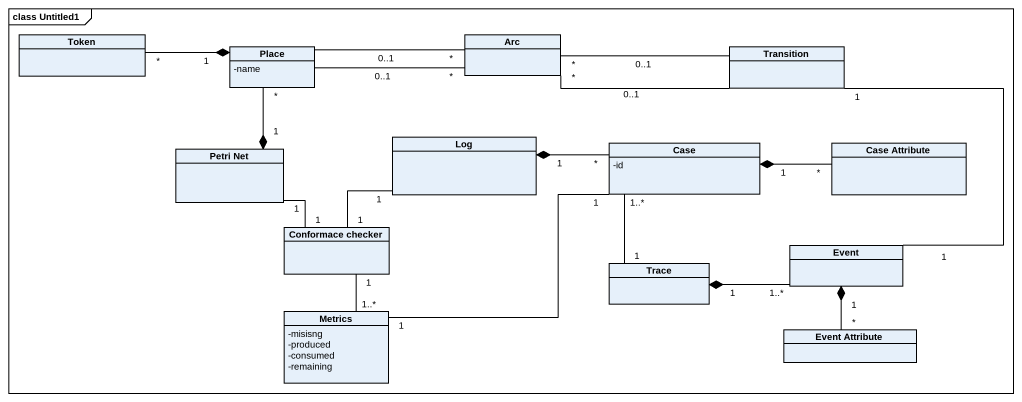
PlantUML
@startuml
mainframe class Untitled1
hide circle
hide empty members
skinparam classAttributeIconSize 0
class Token
class Place {
  -name
}
class Arc
class Transition
class Log
class Case {
  -id
}
class "Case Attribute" as Case_Attribute
class "Petri Net" as Petri_Net
class "Conformace checker" as Conformace_checker
class Trace
class Event
class Metrics {
  -misisng
  -produced
  -consumed
  -remaining
}
class "Event Attribute" as Event_Attribute
Place "1" *-left- "*" Token
Place "0..1" -right- "*" Arc
Place "0..1" -right- "*" Arc
Arc "*" -right- "0..1" Transition
Arc "*" -right- "0..1" Transition
Transition "1" -- "1" Event
Log "1" *-right- "*" Case
Log "1" -- "1" Conformace_checker
Case "1" *-right- "*" Case_Attribute
Case "1..*" -- "1" Trace
Petri_Net "1" *-up- "*" Place
Petri_Net "1" -- "1" Conformace_checker
Conformace_checker "1" -- "1..*" Metrics
Trace "1" *-right- "1..*" Event
Event "1" *-- "*" Event_Attribute
Metrics "1" -right- "1" Case
@enduml
